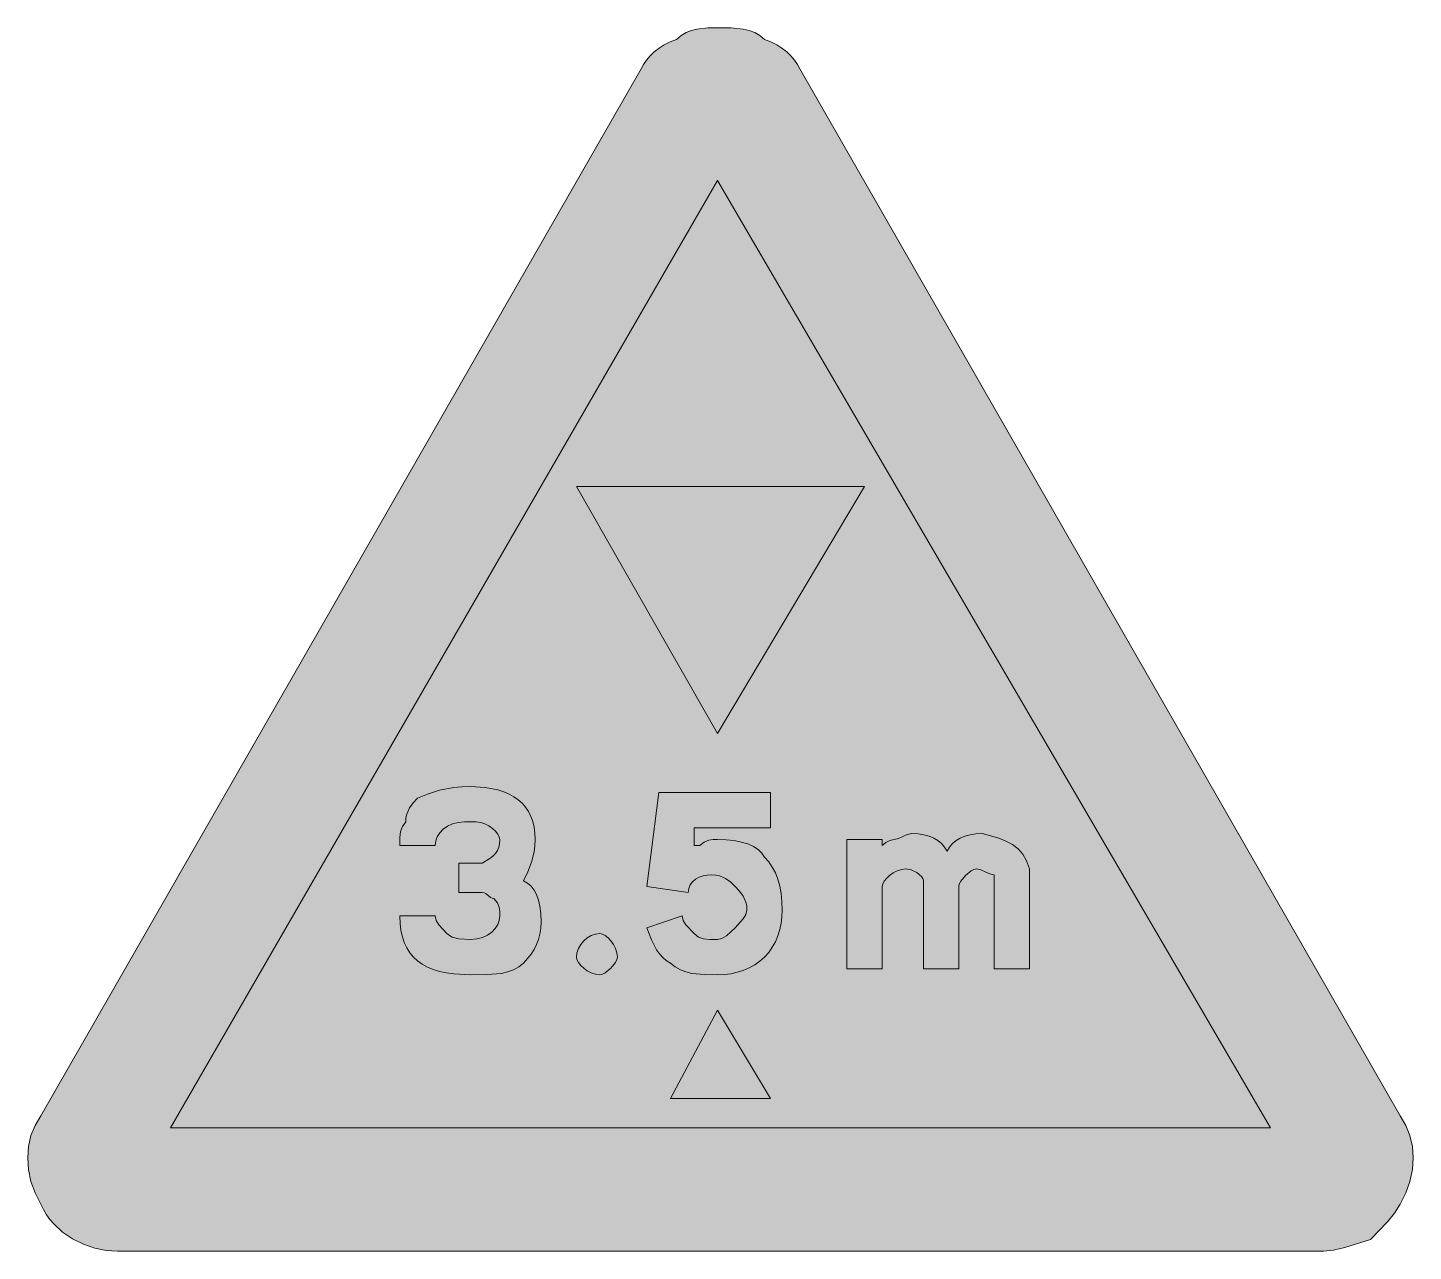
# Model space of a CAD drawing. Header units: metres. Extents: x 143 to 425, y 11 to 260.
import ezdxf

# ---------------------------------------------------------------- set-up
doc = ezdxf.new("R2010")
doc.units = ezdxf.units.M
for name, color, linetype, true_color in [('FILL_BLACK_000000', 7, 'Continuous', 0x000000), ('FILL_RED_FF0000', 7, 'Continuous', 0xff0000), ('FILL_WHITE_FFFFFF', 7, 'Continuous', 0xffffff), ('STROKE_BLACK_000000', 7, 'Continuous', 0x000000)]:
    doc.layers.add(name, color=color, linetype=linetype, true_color=true_color)

msp = doc.modelspace()

# ---------------------------------------------------------------- hatches: boundary and pattern name
at = {"layer": 'FILL_BLACK_000000', "true_color": 0x000000}
h = msp.add_hatch(color=7, dxfattribs=at)
h.dxf.hatch_style = 1
h.paths.add_polyline_path([(283.35, 116.16), (254.55, 166.56), (313.35, 166.56), (283.35, 116.16)])
h = msp.add_hatch(color=7, dxfattribs=at)
h.dxf.hatch_style = 1
h.paths.add_polyline_path([(229.57, 67.13), (228.06, 67.35), (226.65, 67.65), (225.36, 68.05), (224.17, 68.54), (223.11, 69.13), (222.15, 69.81), (221.31, 70.59), (220.57, 71.47), (219.96, 72.45), (219.45, 73.54), (219.06, 74.73), (218.77, 76.03), (218.61, 77.44), (218.55, 78.96), (225.75, 78.96), (225.96, 78.06), (226.5, 77.16), (228.15, 75.36), (228.65, 74.96), (229.24, 74.67), (230.55, 74.31), (232.95, 74.16), (234.24, 74.27), (235.41, 74.57), (236.43, 75.05), (237.3, 75.66), (238, 76.39), (238.52, 77.2), (238.84, 78.06), (238.95, 78.96), (238.93, 79.86), (238.8, 80.76), (238.44, 81.66), (237.75, 82.56), (237.35, 82.61), (237.04, 82.75), (236.55, 83.16), (236.06, 83.57), (235.75, 83.71), (235.35, 83.76), (230.55, 83.76), (230.55, 89.76), (235.35, 89.76), (236.92, 90.68), (237.54, 91.17), (238.05, 91.71), (238.44, 92.3), (238.72, 92.97), (238.89, 93.71), (238.95, 94.56), (238.84, 95.06), (238.54, 95.63), (238.06, 96.23), (237.45, 96.81), (236.72, 97.34), (235.91, 97.77), (235.05, 98.05), (234.15, 98.16), (231.75, 98.16), (230.46, 98.05), (229.29, 97.75), (228.27, 97.27), (227.4, 96.66), (226.7, 95.93), (226.18, 95.12), (225.86, 94.26), (225.75, 93.36), (218.55, 93.36), (218.57, 94.95), (218.7, 96.21), (219.06, 97.24), (219.75, 98.16), (219.8, 99.01), (219.96, 99.75), (220.5, 101.01), (221.27, 102.04), (222.15, 102.96), (224.17, 103.84), (226.65, 104.61), (229.57, 105.15), (231.21, 105.31), (232.95, 105.36), (235.93, 105.19), (238.56, 104.68), (239.73, 104.31), (240.82, 103.84), (241.81, 103.29), (242.7, 102.66), (243.49, 101.94), (244.19, 101.14), (244.78, 100.26), (245.27, 99.28), (245.65, 98.23), (245.93, 97.09), (246.09, 95.87), (246.15, 94.56), (246.1, 93.26), (245.94, 92.07), (245.4, 89.91), (244.63, 87.98), (243.75, 86.16), (244.59, 85.65), (245.32, 85.02), (245.94, 84.24), (246.45, 83.31), (246.84, 82.21), (247.12, 80.93), (247.29, 79.45), (247.35, 77.76), (247.29, 76.46), (247.12, 75.27), (246.84, 74.15), (246.45, 73.11), (245.94, 72.12), (245.32, 71.18), (243.75, 69.36), (242.79, 68.57), (241.72, 67.97), (240.54, 67.55), (239.25, 67.26), (236.32, 67), (232.95, 66.96), (229.57, 67.13)])
h = msp.add_hatch(color=7, dxfattribs=at)
h.dxf.hatch_style = 1
h.paths.add_polyline_path([(284.25, 74.37), (285.15, 74.91), (286.95, 76.56), (288.6, 78.36), (289.14, 79.26), (289.35, 80.16), (289.3, 81.01), (289.14, 81.75), (288.6, 83.01), (287.83, 84.04), (286.95, 84.96), (286.03, 85.84), (285, 86.61), (283.74, 87.15), (283, 87.31), (282.15, 87.36), (281.25, 87.3), (280.39, 87.13), (279.58, 86.85), (278.85, 86.46), (278.24, 85.95), (277.76, 85.33), (277.46, 84.6), (277.35, 83.76), (268.95, 84.96), (271.35, 104.16), (294.15, 104.16), (294.15, 96.96), (278.55, 96.96), (278.55, 94.56), (278.55, 93.36), (279.75, 93.36), (280.65, 94.05), (281.55, 94.41), (282.45, 94.54), (283.35, 94.56), (285.09, 94.5), (286.71, 94.33), (288.18, 94.05), (289.5, 93.66), (290.65, 93.15), (291.62, 92.53), (292.39, 91.8), (292.95, 90.96), (293.79, 90), (294.52, 88.93), (295.14, 87.75), (295.65, 86.46), (296.04, 85.05), (296.32, 83.53), (296.49, 81.9), (296.55, 80.16), (296.49, 78.81), (296.32, 77.48), (296.04, 76.17), (295.65, 74.91), (295.14, 73.7), (294.52, 72.57), (293.79, 71.51), (292.95, 70.56), (292, 69.72), (290.94, 68.98), (289.81, 68.37), (288.6, 67.86), (287.34, 67.47), (286.03, 67.18), (284.7, 67.02), (283.35, 66.96), (280.67, 67), (278.1, 67.26), (276.89, 67.55), (275.76, 67.97), (274.7, 68.57), (273.75, 69.36), (272.9, 69.87), (272.16, 70.48), (271.49, 71.22), (270.9, 72.06), (269.87, 74.08), (268.95, 76.56), (276.15, 78.96), (276.36, 78.06), (276.9, 77.16), (278.55, 75.36), (279.47, 74.67), (280.5, 74.31), (281.76, 74.18), (283.35, 74.16), (284.25, 74.37)])
h = msp.add_hatch(color=7, dxfattribs=at)
h.dxf.hatch_style = 1
h.paths.add_polyline_path([(335.65, 88.45), (335.08, 88.17), (333.9, 87.21), (332.94, 86.03), (332.66, 85.46), (332.55, 84.96), (332.55, 83.76), (332.55, 68.16), (325.35, 68.16), (325.35, 86.16), (325.24, 86.61), (324.96, 87.04), (324, 87.81), (322.82, 88.35), (321.75, 88.56), (320.85, 88.45), (319.99, 88.17), (319.18, 87.74), (318.45, 87.21), (317.84, 86.63), (317.36, 86.03), (317.06, 85.46), (316.95, 84.96), (316.95, 83.76), (316.95, 68.16), (309.75, 68.16), (309.75, 94.56), (316.95, 94.56), (316.95, 93.36), (317.7, 93.96), (318.47, 94.37), (319.35, 94.56), (320.25, 94.75), (321.15, 95.16), (322.05, 95.57), (322.95, 95.76), (324.24, 95.7), (325.42, 95.53), (326.49, 95.25), (327.45, 94.86), (328.29, 94.35), (329.02, 93.73), (329.64, 93), (330.15, 92.16), (330.66, 93), (331.27, 93.73), (332.01, 94.35), (332.85, 94.86), (333.81, 95.25), (334.87, 95.53), (336.06, 95.7), (337.35, 95.76), (340.71, 94.8), (342.18, 94.22), (343.5, 93.51), (344.65, 92.63), (345.62, 91.54), (346.39, 90.2), (346.95, 88.56), (346.95, 87.36), (346.95, 68.16), (339.75, 68.16), (339.75, 86.16), (339.75, 87.36), (338.85, 87.55), (337.95, 87.96), (337.05, 88.37), (336.15, 88.56), (335.65, 88.45)])
h = msp.add_hatch(color=7, dxfattribs=at)
h.dxf.hatch_style = 1
h.paths.add_polyline_path([(262.84, 70.06), (262.56, 69.49), (261.6, 68.31), (260.42, 67.35), (259.85, 67.07), (259.35, 66.96), (258.45, 67.07), (257.59, 67.35), (256.78, 67.78), (256.05, 68.31), (255.44, 68.89), (254.96, 69.49), (254.66, 70.06), (254.55, 70.56), (254.66, 71.46), (254.96, 72.32), (255.44, 73.13), (256.05, 73.86), (256.78, 74.47), (257.59, 74.95), (258.45, 75.25), (259.35, 75.36), (259.85, 75.25), (260.42, 74.95), (261.02, 74.47), (261.6, 73.86), (262.13, 73.13), (262.56, 72.32), (262.84, 71.46), (262.95, 70.56), (262.84, 70.06)])
h = msp.add_hatch(color=7, dxfattribs=at)
h.dxf.hatch_style = 1
h.paths.add_polyline_path([(283.35, 59.76), (294.15, 41.76), (273.75, 41.76), (283.35, 59.76)])
at = {"layer": 'FILL_RED_FF0000', "true_color": 0xff0000}
h = msp.add_hatch(color=7, dxfattribs=at)
h.dxf.hatch_style = 1
h.paths.add_polyline_path([(267.75, 251.76), (268.26, 252.66), (268.87, 253.54), (269.61, 254.4), (270.45, 255.21), (271.41, 255.97), (272.47, 256.65), (273.66, 257.26), (274.95, 257.76), (275.9, 258.55), (276.94, 259.15), (278.03, 259.57), (279.15, 259.86), (281.36, 260.12), (283.35, 260.16), (286.03, 260.12), (288.6, 259.86), (289.81, 259.57), (290.94, 259.15), (292, 258.55), (292.95, 257.76), (294.24, 257.26), (295.42, 256.65), (296.49, 255.97), (297.45, 255.21), (298.29, 254.4), (299.02, 253.54), (299.64, 252.66), (300.15, 251.76), (422.55, 38.16), (423.73, 36.25), (424.57, 34.17), (425.08, 31.94), (425.25, 29.61), (425.08, 27.23), (424.57, 24.83), (423.73, 22.46), (422.55, 20.16), (421.44, 18.36), (420, 16.56), (416.55, 12.96), (411.3, 11.31), (408.96, 10.77), (406.95, 10.56), (160.95, 10.56), (158.66, 10.73), (156.32, 11.22), (154.01, 12.02), (151.8, 13.11), (149.76, 14.49), (147.96, 16.13), (147.17, 17.05), (146.46, 18.02), (145.85, 19.06), (145.35, 20.16), (144.17, 22.46), (143.32, 24.83), (142.82, 27.23), (142.65, 29.61), (142.82, 31.94), (143.32, 34.17), (144.17, 36.25), (145.35, 38.16), (267.75, 251.76)])
at = {"layer": 'FILL_WHITE_FFFFFF', "true_color": 0xffffff}
h = msp.add_hatch(color=7, dxfattribs=at)
h.dxf.hatch_style = 1
h.paths.add_polyline_path([(171.75, 35.76), (283.35, 228.96), (396.15, 35.76), (171.75, 35.76)])

# ---------------------------------------------------------------- linework, layer by layer
at = {"layer": 'FILL_BLACK_000000', "lineweight": 0, "true_color": 0x000000}
for points in [[(283.35, 116.16), (254.55, 166.56), (313.35, 166.56)], [(229.57, 67.13), (228.06, 67.35), (226.65, 67.65), (225.36, 68.05), (224.17, 68.54), (223.11, 69.13), (222.15, 69.81), (221.31, 70.59), (220.57, 71.47), (219.96, 72.45), (219.45, 73.54), (219.06, 74.73), (218.77, 76.03), (218.61, 77.44), (218.55, 78.96), (225.75, 78.96), (225.96, 78.06), (226.5, 77.16), (228.15, 75.36), (228.65, 74.96), (229.24, 74.67), (230.55, 74.31), (232.95, 74.16), (234.24, 74.27), (235.41, 74.57), (236.43, 75.05), (237.3, 75.66), (238, 76.39), (238.52, 77.2), (238.84, 78.06), (238.95, 78.96), (238.93, 79.86), (238.8, 80.76), (238.44, 81.66), (237.75, 82.56), (237.35, 82.61), (237.04, 82.75), (236.55, 83.16), (236.06, 83.57), (235.75, 83.71), (235.35, 83.76), (230.55, 83.76), (230.55, 89.76), (235.35, 89.76), (236.92, 90.68), (237.54, 91.17), (238.05, 91.71), (238.44, 92.3), (238.72, 92.97), (238.89, 93.71), (238.95, 94.56), (238.84, 95.06), (238.54, 95.63), (238.06, 96.23), (237.45, 96.81), (236.72, 97.34), (235.91, 97.77), (235.05, 98.05), (234.15, 98.16), (231.75, 98.16), (230.46, 98.05), (229.29, 97.75), (228.27, 97.27), (227.4, 96.66), (226.7, 95.93), (226.18, 95.12), (225.86, 94.26), (225.75, 93.36), (218.55, 93.36), (218.57, 94.95), (218.7, 96.21), (219.06, 97.24), (219.75, 98.16), (219.8, 99.01), (219.96, 99.75), (220.5, 101.01), (221.27, 102.04), (222.15, 102.96), (224.17, 103.84), (226.65, 104.61), (229.57, 105.15), (231.21, 105.31), (232.95, 105.36), (235.93, 105.19), (238.56, 104.68), (239.73, 104.31), (240.82, 103.84), (241.81, 103.29), (242.7, 102.66), (243.49, 101.94), (244.19, 101.14), (244.78, 100.26), (245.27, 99.28), (245.65, 98.23), (245.93, 97.09), (246.09, 95.87), (246.15, 94.56), (246.1, 93.26), (245.94, 92.07), (245.4, 89.91), (244.63, 87.98), (243.75, 86.16), (244.59, 85.65), (245.32, 85.02), (245.94, 84.24), (246.45, 83.31), (246.84, 82.21), (247.12, 80.93), (247.29, 79.45), (247.35, 77.76), (247.29, 76.46), (247.12, 75.27), (246.84, 74.15), (246.45, 73.11), (245.94, 72.12), (245.32, 71.18), (243.75, 69.36), (242.79, 68.57), (241.72, 67.97), (240.54, 67.55), (239.25, 67.26), (236.32, 67), (232.95, 66.96)], [(284.25, 74.37), (285.15, 74.91), (286.95, 76.56), (288.6, 78.36), (289.14, 79.26), (289.35, 80.16), (289.3, 81.01), (289.14, 81.75), (288.6, 83.01), (287.83, 84.04), (286.95, 84.96), (286.03, 85.84), (285, 86.61), (283.74, 87.15), (283, 87.31), (282.15, 87.36), (281.25, 87.3), (280.39, 87.13), (279.58, 86.85), (278.85, 86.46), (278.24, 85.95), (277.76, 85.33), (277.46, 84.6), (277.35, 83.76), (268.95, 84.96), (271.35, 104.16), (294.15, 104.16), (294.15, 96.96), (278.55, 96.96), (278.55, 94.56), (278.55, 93.36), (279.75, 93.36), (280.65, 94.05), (281.55, 94.41), (282.45, 94.54), (283.35, 94.56), (285.09, 94.5), (286.71, 94.33), (288.18, 94.05), (289.5, 93.66), (290.65, 93.15), (291.62, 92.53), (292.39, 91.8), (292.95, 90.96), (293.79, 90), (294.52, 88.93), (295.14, 87.75), (295.65, 86.46), (296.04, 85.05), (296.32, 83.53), (296.49, 81.9), (296.55, 80.16), (296.49, 78.81), (296.32, 77.48), (296.04, 76.17), (295.65, 74.91), (295.14, 73.7), (294.52, 72.57), (293.79, 71.51), (292.95, 70.56), (292, 69.72), (290.94, 68.98), (289.81, 68.37), (288.6, 67.86), (287.34, 67.47), (286.03, 67.18), (284.7, 67.02), (283.35, 66.96), (280.67, 67), (278.1, 67.26), (276.89, 67.55), (275.76, 67.97), (274.7, 68.57), (273.75, 69.36), (272.9, 69.87), (272.16, 70.48), (271.49, 71.22), (270.9, 72.06), (269.87, 74.08), (268.95, 76.56), (276.15, 78.96), (276.36, 78.06), (276.9, 77.16), (278.55, 75.36), (279.47, 74.67), (280.5, 74.31), (281.76, 74.18), (283.35, 74.16)], [(335.65, 88.45), (335.08, 88.17), (333.9, 87.21), (332.94, 86.03), (332.66, 85.46), (332.55, 84.96), (332.55, 83.76), (332.55, 68.16), (325.35, 68.16), (325.35, 86.16), (325.24, 86.61), (324.96, 87.04), (324, 87.81), (322.82, 88.35), (321.75, 88.56), (320.85, 88.45), (319.99, 88.17), (319.18, 87.74), (318.45, 87.21), (317.84, 86.63), (317.36, 86.03), (317.06, 85.46), (316.95, 84.96), (316.95, 83.76), (316.95, 68.16), (309.75, 68.16), (309.75, 94.56), (316.95, 94.56), (316.95, 93.36), (317.7, 93.96), (318.47, 94.37), (319.35, 94.56), (320.25, 94.75), (321.15, 95.16), (322.05, 95.57), (322.95, 95.76), (324.24, 95.7), (325.42, 95.53), (326.49, 95.25), (327.45, 94.86), (328.29, 94.35), (329.02, 93.73), (329.64, 93), (330.15, 92.16), (330.66, 93), (331.27, 93.73), (332.01, 94.35), (332.85, 94.86), (333.81, 95.25), (334.87, 95.53), (336.06, 95.7), (337.35, 95.76), (340.71, 94.8), (342.18, 94.22), (343.5, 93.51), (344.65, 92.63), (345.62, 91.54), (346.39, 90.2), (346.95, 88.56), (346.95, 87.36), (346.95, 68.16), (339.75, 68.16), (339.75, 86.16), (339.75, 87.36), (338.85, 87.55), (337.95, 87.96), (337.05, 88.37), (336.15, 88.56)], [(262.84, 70.06), (262.56, 69.49), (261.6, 68.31), (260.42, 67.35), (259.85, 67.07), (259.35, 66.96), (258.45, 67.07), (257.59, 67.35), (256.78, 67.78), (256.05, 68.31), (255.44, 68.89), (254.96, 69.49), (254.66, 70.06), (254.55, 70.56), (254.66, 71.46), (254.96, 72.32), (255.44, 73.13), (256.05, 73.86), (256.78, 74.47), (257.59, 74.95), (258.45, 75.25), (259.35, 75.36), (259.85, 75.25), (260.42, 74.95), (261.02, 74.47), (261.6, 73.86), (262.13, 73.13), (262.56, 72.32), (262.84, 71.46), (262.95, 70.56)], [(283.35, 59.76), (294.15, 41.76), (273.75, 41.76)]]:
    msp.add_lwpolyline(points, close=True, dxfattribs=at)
at = {"layer": 'FILL_RED_FF0000', "lineweight": 0, "true_color": 0xff0000}
msp.add_lwpolyline([(267.75, 251.76), (268.26, 252.66), (268.87, 253.54), (269.61, 254.4), (270.45, 255.21), (271.41, 255.97), (272.47, 256.65), (273.66, 257.26), (274.95, 257.76), (275.9, 258.55), (276.94, 259.15), (278.03, 259.57), (279.15, 259.86), (281.36, 260.12), (283.35, 260.16), (286.03, 260.12), (288.6, 259.86), (289.81, 259.57), (290.94, 259.15), (292, 258.55), (292.95, 257.76), (294.24, 257.26), (295.42, 256.65), (296.49, 255.97), (297.45, 255.21), (298.29, 254.4), (299.02, 253.54), (299.64, 252.66), (300.15, 251.76), (422.55, 38.16), (423.73, 36.25), (424.57, 34.17), (425.08, 31.94), (425.25, 29.61), (425.08, 27.23), (424.57, 24.83), (423.73, 22.46), (422.55, 20.16), (421.44, 18.36), (420, 16.56), (416.55, 12.96), (411.3, 11.31), (408.96, 10.77), (406.95, 10.56), (160.95, 10.56), (158.66, 10.73), (156.32, 11.22), (154.01, 12.02), (151.8, 13.11), (149.76, 14.49), (147.96, 16.13), (147.17, 17.05), (146.46, 18.02), (145.85, 19.06), (145.35, 20.16), (144.17, 22.46), (143.32, 24.83), (142.82, 27.23), (142.65, 29.61), (142.82, 31.94), (143.32, 34.17), (144.17, 36.25), (145.35, 38.16)], close=True, dxfattribs=at)
at = {"layer": 'FILL_WHITE_FFFFFF', "lineweight": 0, "true_color": 0xff0000}
msp.add_lwpolyline([(171.75, 35.76), (283.35, 228.96), (396.15, 35.76)], close=True, dxfattribs=at)
at = {"layer": 'STROKE_BLACK_000000', "lineweight": 0, "true_color": 0x000000}
msp.add_lwpolyline([(281.95, 75.2), (281.95, 75.2)], dxfattribs=at)

doc.saveas('drawing.dxf')
